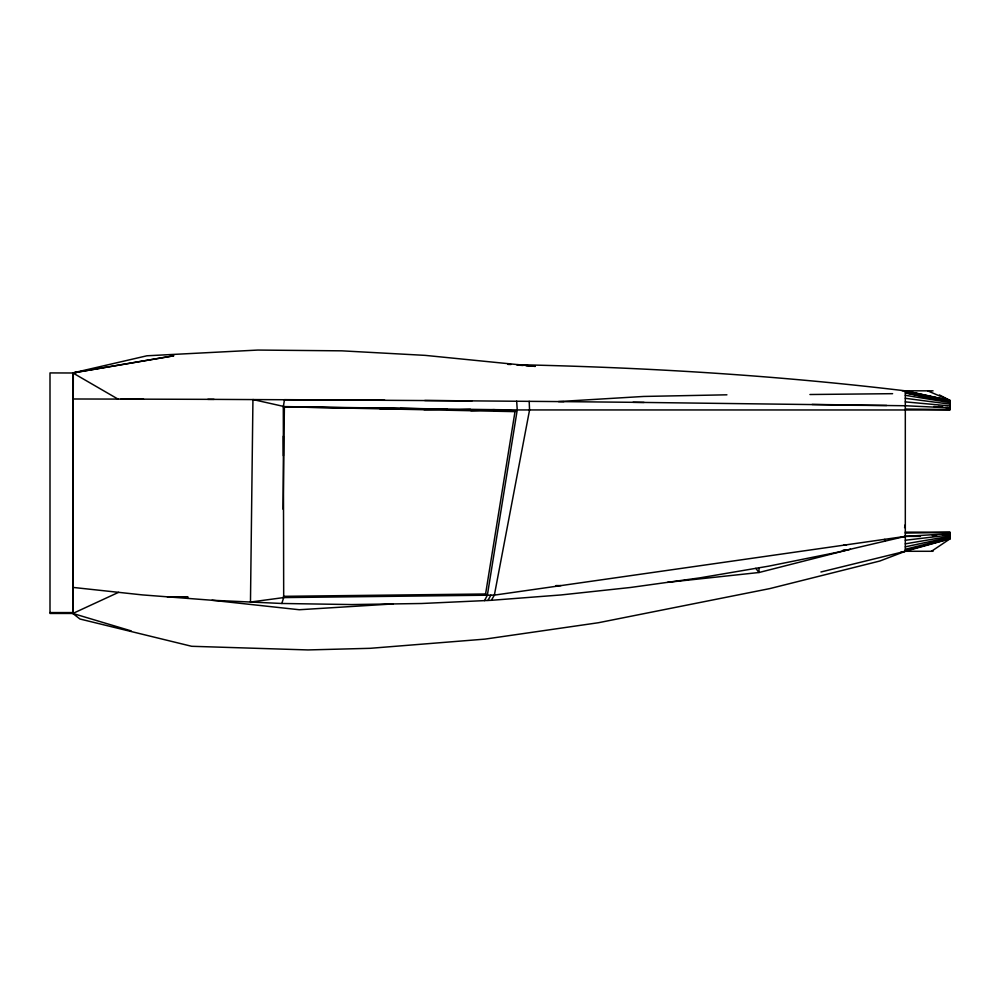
<?xml version="1.0" encoding="UTF-8"?>
<svg xmlns="http://www.w3.org/2000/svg" width="1000" height="1000" viewBox="0 0 1000 1000"><rect width="100%" height="100%" fill="white"/><g stroke="black" fill="none" stroke-linecap="round" stroke-linejoin="round"><path stroke-width="1.5" d="M283.4 455.825L283.35 436.138M283.05 509.25L284.387 406.6L447.05 409.05L447.512 410.163L470.45 409.35L470.913 410.675L493.837 409.637L515.925 410.938L495.238 411.213M187.787 598.387L187.812 596.737L167.312 596.825M556 586.312L556.013 585.588L560.988 585.6M812.062 404.438L849.463 404.938M843.675 545.2L846.612 544.775M843.225 550.913L843.288 550L847.075 550.013M884.625 541.225L884.75 539.325M72.85 587.4L142.338 594.9L212.013 600.262L281.812 603.475L283.688 597.587L283.3 406.975L284.475 399.663L472 400.85M484.513 600.612L487.362 595.212L485.588 593.987L515 411.637L517.238 409.938L950 409.975L950 400.412L939.412 394.95M487.362 595.212L517.238 409.938L516.675 401.213M904.575 527.638L905.312 524.675M487.938 600.45L490.863 595.163M281.812 603.475L351.688 604.562L421.562 603.5L491.362 600.3L494.363 595.125L529.55 410.05L529.2 401.325M931.488 551.287L950 538.85L950 532.15L905.312 532.15M118.588 592.337L72.85 613.462L50 613.462L50 372.925L75.975 373M944.112 534.55L950 533.638L905.312 536.388L494.363 595.125L283.688 597.587L250.475 602.038L252.938 399.538L284.387 406.6M950 538.85L905.312 551.287L820.925 571.987M905.312 550.775L950 538.675M850.45 549.225L759.025 572.5L667.487 582.35M905.312 549.288L950 538.15M933.062 551.287L905.312 551.287L879.85 561.013L769.737 588.612L598.375 622.737L485.012 639.113L370.175 648.312L308 649.938L191.65 646.287L79.938 619.012L72.85 613.462L72.85 372.925L146.925 355.788L257.863 350.062L341.85 350.838L425.213 355.375L535.3 366.375L526.163 365.712M905.312 546.85L950 537.3M900.8 552.25L905.312 551.287L905.312 390.85C776.525 375.363 646.912 367.45 517.238 364.688M72.85 372.925L173.637 355.812L72.85 372.925L118 399.087M905.312 543.837L950 536.25M942.55 534.55L950 533.638L942.638 534.45M905.312 540.25L950 534.987M932.325 535.575L936.737 535.1M491.362 600.3L561.038 594.95L630.525 587.475L699.762 577.875L768.688 566.15L837.225 552.312L905.312 536.388L920.425 536.388M393.038 603.938L299.275 609.738L212.013 600.262M447.05 409.05L424.1 409.65L423.675 408.812L400.262 408.45L400.7 409.137L425.163 408.775M726.925 394.812L643.688 396.45L558.462 401.575L644.075 402.425M905.312 533.075L950 532.475M515.925 410.938L494.312 411.188L493.837 409.637M283.363 596.337L485.588 593.987M809.925 394.513L892.6 393.675M933.062 390.85L902.188 390.788M50 612.575L72.85 612.575M72.85 398.988L143.5 399.137M121.025 399.1L214.062 399.363M207.812 399.35L384.75 400.238M849.45 405.238L886.7 405.475M379.625 408.675L400.5 408.812L376.875 408.162M424.725 400.5L563.925 401.625M905.312 409.062L950 409.525M633.05 402.3L905.312 405.75L950 407.863L947.062 407.512M283.3 406.975L517.238 409.938M515 411.637L283.825 406.788L304 407.238M507.912 364.387L511.025 364.487M517.038 365.05L523.125 365.487M933.8 406.488L942.638 407.238M945.575 407.488L950 407.863M905.312 401.887L950 405.938M938.225 406.45L942.638 406.987M905.312 398.3L950 404.137M905.312 395.288L950 402.638L905.312 392.85L950 401.413M905.312 391.362L950 400.675L905.312 390.85L950 400.412L927.663 390.85M131.15 630.9L72.85 613.462L73.3 372.925M755.788 568.337L759.025 572.5L758.962 567.8M904.862 536.5L905.312 537.475"/></g></svg>
